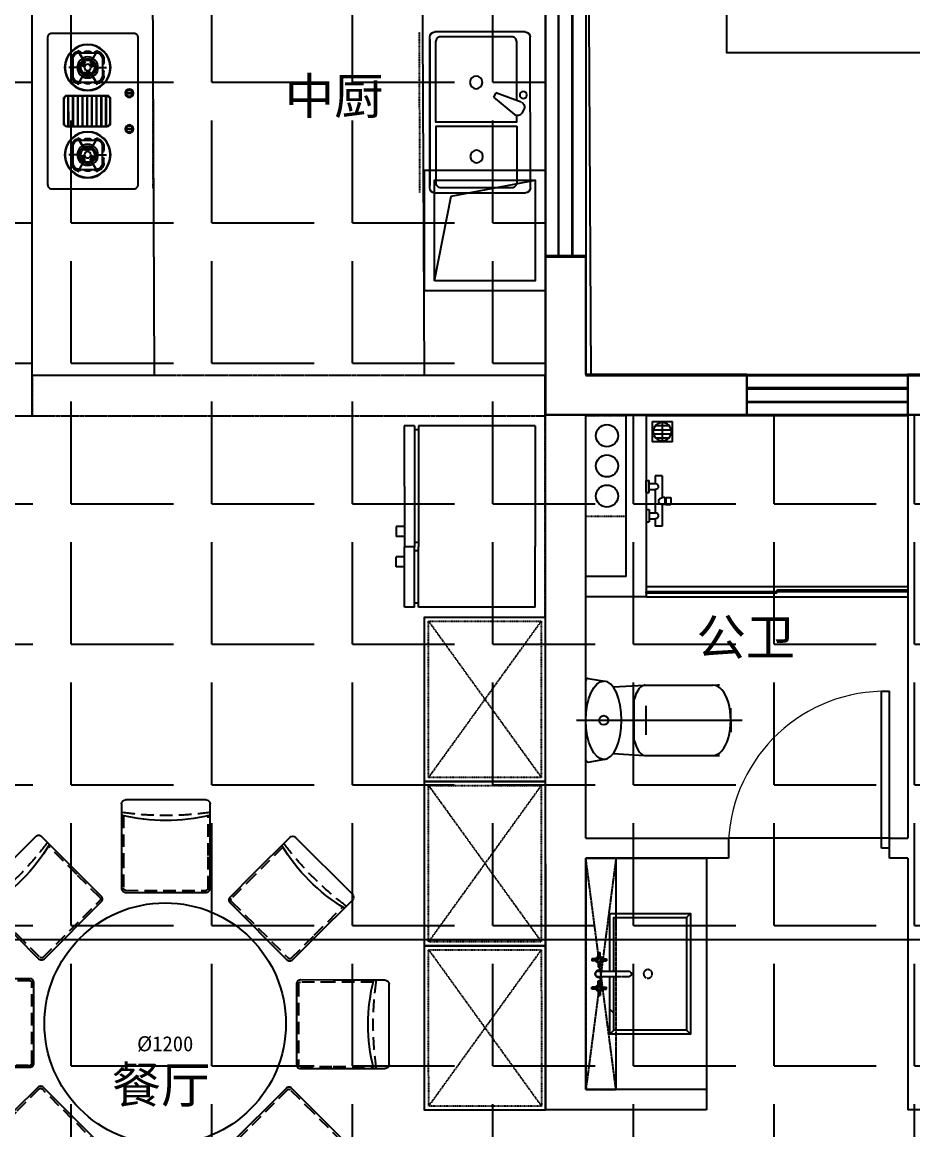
# Model space of a CAD drawing. Extents: x -284868 to 304789, y -137694 to 137894.
# Drawn here: x -70857 to -66431, y -24947 to -19441 of the extents above; entities that cross this region are included whole.
import ezdxf
from ezdxf.enums import TextEntityAlignment as Align

# ---------------------------------------------------------------- set-up
doc = ezdxf.new("R2010")
doc.units = 0
for name, pattern in [('AX-COMP-140B（200）$0$1#comfort_plan$0$DASH', [0.35, 0.25, -0.1]), ('AX-COMP-140B（200）$0$DASH', [0.35, 0.25, -0.1]), ('AX-COMP-160$0$1#comfort_plan$0$DASH', [0.35, 0.25, -0.1]), ('AX-COMP-160$0$DASH', [0.35, 0.25, -0.1]), ('AX-CORE160-Fur$0$DASH', [0.35, 0.25, -0.1]), ('DASH', [0.35, 0.25, -0.1]), ('HIDDEN2', [0.1875, 0.125, -0.0625])]:
    doc.linetypes.add(name, pattern=pattern)
doc.layers.get('0').update_dxf_attribs({"linetype": 'CONTINUOUS'})
for name, color, linetype in [('0-墙', 4, 'CONTINUOUS'), ('0-底图', 251, 'CONTINUOUS'), ('0-窗', 11, 'CONTINUOUS'), ('0-非设计区域', 251, 'CONTINUOUS'), ('WIRE-照明', 130, 'CONTINUOUS')]:
    doc.layers.add(name, color=color, linetype=linetype)
doc.styles.add('_TCH_DYN', font='')
doc.styles.add('AX-COMP-140B（200）$0$zz-0', font='')
doc.styles.add('繁线体', font='')
doc.styles.get('_TCH_DYN').set_extended_font_data('SimSun')
doc.styles.get('AX-COMP-140B（200）$0$zz-0').set_extended_font_data('SimHei')
doc.styles.get('繁线体').set_extended_font_data('SimSun')

# ---------------------------------------------------------------- blocks, each defined once
blk = doc.blocks.new('AX-COMP-140B（200）$0$111110111022110811071652CDX双门冰箱')
at = {"linetype": 'AX-COMP-140B（200）$0$DASH', "ltscale": 0.3}
blk.add_line((-1000, 0), (0, 0), dxfattribs=at)
for p, q in [((-950, -50), (-950, -630)), ((-950, -50), (-650, -50)), ((-50, -50), (-650, -50)), ((-50, -50), (-50, -630)), ((-950, -630), (-930, -630)), ((-950, -650), (-930, -650)), ((-950, -650), (-950, -700)), ((-930, -630), (-670, -630)), ((-930, -630), (-930, -650)), ((-930, -650), (-670, -650)), ((-670, -630), (-670, -650)), ((-670, -630), (-650, -630)), ((-670, -650), (-650, -650)), ((-630, -630), (-650, -630)), ((-650, -650), (-650, -700)), ((-630, -650), (-650, -650)), ((-650, -650), (-650, -700)), ((-70, -630), (-630, -630)), ((-630, -630), (-630, -650)), ((-70, -650), (-630, -650)), ((-50, -630), (-70, -630)), ((-70, -630), (-70, -650)), ((-50, -650), (-70, -650)), ((-50, -650), (-50, -700)), ((-950, -700), (-650, -700)), ((-750, -700), (-750, -740)), ((-700, -700), (-700, -740)), ((-50, -700), (-650, -700)), ((-600, -700), (-600, -740)), ((-550, -700), (-550, -740)), ((-750, -740), (-700, -740)), ((-550, -740), (-600, -740))]:
    blk.add_line(p, q)
blk = doc.blocks.new('*U129')
blk.add_blockref('AX-COMP-140B（200）$0$111110111022110811071652CDX双门冰箱', (500, 75))
blk = doc.blocks.new('*U165')
at = {"linetype": 'AX-CORE160-Fur$0$DASH', "ltscale": 0.2}
for p, q in [((20, -580), (796.7, -20)), ((20, -20), (796.7, -580)), ((836.7, -580), (1613.3, -20)), ((836.7, -20), (1613.3, -580)), ((1653.3, -580), (2430, -20)), ((1653.3, -20), (2430, -580))]:
    blk.add_line(p, q, dxfattribs=at)
for points in [[(0, 0), (816.7, 0), (816.7, -600), (0, -600)], [(816.7, 0), (1633.3, 0), (1633.3, -600), (816.7, -600)], [(1633.3, 0), (2450, 0), (2450, -600), (1633.3, -600)]]:
    blk.add_lwpolyline(points, close=True)
for points in [[(20, -20), (796.7, -20), (796.7, -580), (20, -580)], [(836.7, -20), (1613.3, -20), (1613.3, -580), (836.7, -580)], [(1653.3, -20), (2430, -20), (2430, -580), (1653.3, -580)]]:
    blk.add_lwpolyline(points, close=True, dxfattribs=at)
blk = doc.blocks.new('SERGSERGSERG')
for points in [[(0, -600), (0, 0), (600, 0), (600, -600)], [(50, -550), (50, -50), (550, -50), (550, -550)]]:
    blk.add_lwpolyline(points, close=True)
blk.add_lwpolyline([(50, -550), (132.9, -130), (550, -50)])
blk = doc.blocks.new('A$C6CD7009D')
for p, q in [((-200, 460), (200, 460)), ((-220, 182.5), (-220, 440)), ((220, 440), (220, 182.5))]:
    blk.add_line(p, q)
at = {"linetype": 'HIDDEN2', "ltscale": 500}
for p, q in [((-210, 182.5), (-210, 381.7)), ((210, 381.7), (210, 182.5))]:
    blk.add_line(p, q, dxfattribs=at)
blk.add_lwpolyline([(220, 182.5), (220, 20, -0.414214), (200, 0), (-200, 0, -0.414214), (-220, 20), (-220, 182.5)], format="xyb")
blk.add_lwpolyline([(210, 182.5), (210, 20, -0.414214), (200, 10), (-200, 10, -0.414214), (-210, 20), (-210, 182.5)], format="xyb", dxfattribs=at)
for centre, radius, start, end in [((-200, 440), 20, 90, 180), ((200, 440), 20, 0, 90), ((0, 1253.1), 896.7, 255.7975, 284.2025)]:
    blk.add_arc(centre, radius, start, end)
blk.add_arc((1.3, 1934), 1552.3, 261.8043, 278.0996, dxfattribs=at)
blk = doc.blocks.new('*U173')
at = {"ltscale": 500}
blk.add_circle((0, 0), 600, dxfattribs=at)
at = {"xscale": -1}
blk.add_blockref('A$C6CD7009D', (2.9, 652.3), dxfattribs=at)
for p, rotation in [((-459.2, 463.3), 45.00000000000009), ((463.3, 459.2), 314.9999999999999), ((-652.3, 2.9), 90), ((652.3, -2.9), 270), ((-463.3, -459.2), 134.9999999999999), ((459.2, -463.3), 225.0000000000001), ((-2.9, -652.3), 180)]:
    blk.add_blockref('A$C6CD7009D', p, dxfattribs=dict(at, rotation=rotation))
at = {"color": 253, "style": '繁线体'}
blk.add_text('%%C1200', height=75, dxfattribs=at).set_placement((0, -100), align=Align.MIDDLE_CENTER)
blk = doc.blocks.new('AX-COMP-140B（200）$0$111110111022110811071652CDX双盆洗菜盆')
for p, q in [((-400, 75), (-400, 525)), ((-375, 550), (375, 550)), ((14.3, 518.1), (-3.1, 508)), ((50.2, 505.2), (97.5, 378.8)), ((400, 525), (400, 75)), ((75.9, 366.3), (-9.9, 470.6)), ((97.5, 378.8), (75.9, 366.3)), ((-375, 50), (375, 50)), ((362.6, 50), (-362.6, 50))]:
    blk.add_line(p, q)
at = {"linetype": 'AX-COMP-140B（200）$0$DASH', "ltscale": 0.3}
blk.add_line((-400, 0), (400, 0), dxfattribs=at)
blk.add_lwpolyline([(-67.6, 482.3), (-349.4, 482.3, 0.414214), (-374.4, 457.3), (-374.4, 106.2, 0.414214), (-349.4, 81.2), (-67.6, 81.2)], format="xyb", close=True)
blk.add_lwpolyline([(58.7, 482.3), (351.1, 482.3, -0.414214), (376.1, 457.3), (376.1, 104.4, -0.414214), (351.1, 79.4), (-47.2, 79.4), (-47.2, 482.3), (-15.3, 482.3)], format="xyb")
for centre, radius in [((86.7, 514.7), 17.5), ((-218.9, 282.7), 31.2), ((149.2, 280.9), 31.2)]:
    blk.add_circle(centre, radius)
for centre, start, end in [((-375, 525), 90, 180), ((9.4, 486.4), 120, 219.4623), ((26.8, 496.5), 20.5377, 120), ((375, 525), 0, 90), ((-375, 75), 180, 270), ((375, 75), 270, 0)]:
    blk.add_arc(centre, 25, start, end)
blk = doc.blocks.new('*U130')
blk.add_blockref('AX-COMP-140B（200）$0$111110111022110811071652CDX双盆洗菜盆', (0, -525))
blk = doc.blocks.new('AX-COMP-140B（200）$0$111110111022110811071652CDX双头炉灶')
for points in [[(-107.6, 120.2, 1), (-107.6, 117.2, 1)], [(-100.7, 131.7, 1), (-103.7, 131.7, 1)], [(102.2, 133.3, 1), (102.2, 130.2, 1)], [(109.2, 118.7, 1), (106.1, 118.7, 1)]]:
    blk.add_hatch(color=256).paths.add_polyline_path(points)
for p, q in [((-258.7, 405.9), (-258.7, 405.9)), ((-258.7, 405.9), (-239.4, 405.9)), ((-258.7, 398.6), (-175.3, 398.6)), ((-217, 355.9), (-217, 419.5)), ((-175.3, 405.9), (-194.6, 405.9)), ((-74.5, 423.9), (74.5, 423.9)), ((-74.5, 421.8), (74.5, 421.8)), ((-74.5, 400.5), (74.5, 400.5)), ((-74.5, 398.3), (74.5, 398.3)), ((175.3, 405.9), (194.6, 405.9)), ((258.7, 398.6), (175.3, 398.6)), ((217, 355.9), (217, 419.5)), ((258.7, 405.9), (239.4, 405.9)), ((258.7, 405.9), (258.7, 405.9)), ((-302.8, 375.2), (-238.7, 338.1)), ((-243.2, 340.8), (-298.2, 372.6)), ((-297.3, 335.5), (-297.3, 315.7)), ((-290, 367.3), (-290, 283.9)), ((-238.7, 348.6), (-226, 355.9)), ((-229.5, 335), (-238.7, 348.6)), ((-224.8, 339.2), (-232.4, 352.3)), ((-218.8, 341.2), (-226, 355.9)), ((-202.6, 331.8), (-186.2, 332.9)), ((-131.2, 375.2), (-195.3, 338.1)), ((-190.8, 340.8), (-135.7, 372.6)), ((-186.2, 332.9), (-186.2, 318.3)), ((-144, 367.3), (-144, 283.9)), ((-136.7, 335.5), (-136.7, 315.7)), ((-74.5, 377), (74.5, 377)), ((-74.5, 374.9), (74.5, 374.9)), ((-74.5, 353.6), (74.5, 353.6)), ((-74.5, 351.5), (74.5, 351.5)), ((131.2, 375.2), (195.3, 338.1)), ((190.8, 340.8), (135.7, 372.6)), ((136.7, 335.5), (136.7, 315.7)), ((144, 367.3), (144, 283.9)), ((186.2, 332.9), (186.2, 318.3)), ((202.6, 331.8), (186.2, 332.9)), ((218.8, 341.2), (226, 355.9)), ((224.8, 339.2), (232.4, 352.3)), ((238.7, 348.6), (226, 355.9)), ((229.5, 335), (238.7, 348.6)), ((302.8, 375.2), (238.7, 338.1)), ((243.2, 340.8), (298.2, 372.6)), ((290, 367.3), (290, 283.9)), ((297.3, 335.5), (297.3, 315.7)), ((-302.8, 276.1), (-238.7, 313.1)), ((-243.2, 310.5), (-298.2, 278.7)), ((-229.5, 316.3), (-238.7, 302.7)), ((-226, 295.4), (-238.7, 302.7)), ((-224.8, 312.1), (-232.4, 299)), ((-218.8, 310.1), (-226, 295.4)), ((-217, 295.4), (-217, 231.8)), ((-202.6, 319.4), (-186.2, 318.3)), ((-201.3, 325.6), (-186.2, 325.6)), ((-131.2, 276.1), (-195.3, 313.1)), ((-190.8, 310.5), (-135.7, 278.7)), ((-74.5, 330.2), (74.5, 330.2)), ((-74.5, 328), (74.5, 328)), ((-74.5, 306.7), (74.5, 306.7)), ((-74.5, 304.6), (74.5, 304.6)), ((-74.5, 283.3), (74.5, 283.3)), ((-74.5, 281.1), (74.5, 281.1)), ((131.2, 276.1), (195.3, 313.1)), ((190.8, 310.5), (135.7, 278.7)), ((201.3, 325.6), (186.2, 325.6)), ((202.6, 319.4), (186.2, 318.3)), ((217, 295.4), (217, 231.8)), ((218.8, 310.1), (226, 295.4)), ((224.8, 312.1), (232.4, 299)), ((226, 295.4), (238.7, 302.7)), ((229.5, 316.3), (238.7, 302.7)), ((302.8, 276.1), (238.7, 313.1)), ((243.2, 310.5), (298.2, 278.7)), ((-258.7, 252.7), (-175.3, 252.7)), ((-258.7, 245.4), (-239.4, 245.4)), ((-175.3, 245.4), (-194.6, 245.4)), ((-175.3, 245.4), (-175.3, 245.4)), ((-74.5, 259.8), (74.5, 259.8)), ((-74.5, 257.7), (74.5, 257.7)), ((-74.5, 236.4), (74.5, 236.4)), ((-74.5, 234.3), (74.5, 234.3)), ((258.7, 252.7), (175.3, 252.7)), ((175.3, 245.4), (175.3, 245.4)), ((175.3, 245.4), (194.6, 245.4)), ((258.7, 245.4), (239.4, 245.4))]:
    blk.add_line(p, q)
at = {"linetype": 'AX-COMP-140B（200）$0$DASH', "ltscale": 0.3}
blk.add_line((386.2, 0), (-386.2, 0), dxfattribs=at)
for points in [[(-365.4, 75, -0.414214), (-386.2, 95.9), (-386.2, 504.1, -0.414214), (-365.4, 525), (365.4, 525, -0.414214), (386.2, 504.1), (386.2, 95.9, -0.414214), (365.4, 75)], [(-76.6, 429.4, -0.414214), (-59.5, 446.4), (59.5, 446.4, -0.414214), (76.6, 429.4), (76.6, 228.8, -0.414214), (59.5, 211.7), (-59.5, 211.7, -0.414214), (-76.6, 228.8)], [(-74.5, 429.4, -0.414214), (-59.5, 444.3), (59.5, 444.3, -0.414214), (74.5, 429.4), (74.5, 228.8, -0.414214), (59.5, 213.9), (-59.5, 213.9, -0.414214), (-74.5, 228.8)], [(-91.3, 101.2), (-91.3, 136.1, -1), (-87, 136.1), (-87, 101.2, -1)], [(91.3, 101.2), (91.3, 136.1, 1), (87, 136.1), (87, 101.2, 1)]]:
    blk.add_lwpolyline(points, format="xyb", close=True)
at = {"const_width": 1.04}
for points in [[(-217, 355.9), (-217, 419.5)], [(217, 355.9), (217, 419.5)], [(-243.2, 340.8), (-298.2, 372.6)], [(-190.8, 340.8), (-135.7, 372.6)], [(190.8, 340.8), (135.7, 372.6)], [(243.2, 340.8), (298.2, 372.6)], [(-243.2, 310.5), (-298.2, 278.7)], [(-217, 295.4), (-217, 231.8)], [(-190.8, 310.5), (-135.7, 278.7)], [(190.8, 310.5), (135.7, 278.7)], [(217, 295.4), (217, 231.8)], [(243.2, 310.5), (298.2, 278.7)]]:
    blk.add_lwpolyline(points, dxfattribs=at)
for points in [[(-217, 341.3, -1), (-217, 310, -1), (-217, 341.3, -1)], [(217, 341.3, 1), (217, 310, 1), (217, 341.3, 1)]]:
    blk.add_lwpolyline(points, format="xyb", dxfattribs=at)
for centre, radius in [((-217, 325.6), 114.5), ((-217, 325.6), 112.3), ((217, 325.6), 114.5), ((217, 325.6), 112.3), ((-217, 325.6), 52.1), ((-217, 325.6), 41.7), ((-217, 325.6), 38.6), ((-217, 325.6), 35.4), ((-217, 325.6), 15.6), ((217, 325.6), 52.1), ((217, 325.6), 41.7), ((217, 325.6), 38.6), ((217, 325.6), 35.4), ((217, 325.6), 15.6), ((-89.1, 118.7), 20.6), ((-107.6, 118.7), 1.53), ((-102.2, 131.7), 1.53), ((89.1, 118.7), 20.6), ((102.2, 131.7), 1.53), ((107.6, 118.7), 1.53)]:
    blk.add_circle(centre, radius)
for centre, radius, start, end in [((-258.7, 367.3), 38.6, 90, 180), ((-258.7, 367.3), 31.3, 90, 180), ((-239.1, 396.6), 9.33, 12.564, 91.6861), ((-194.8, 396.6), 9.33, 88.3139, 167.436), ((-175.3, 367.3), 38.6, 0, 90), ((-175.3, 367.3), 31.3, 0, 90), ((175.3, 367.3), 38.6, 90, 180), ((175.3, 367.3), 31.3, 90, 180), ((194.8, 396.6), 9.33, 12.564, 91.6861), ((239.1, 396.6), 9.33, 88.3139, 167.436), ((258.7, 367.3), 38.6, 0, 90), ((258.7, 367.3), 31.3, 0, 90), ((-284.9, 369.5), 12.6, 189.6676, 246.0824), ((-287.9, 335.8), 9.33, 102.564, 181.686), ((-224.3, 338.2), 17.8, 95.7306, 144.2694), ((-202.4, 325.6), 17.8, 335.7306, 24.2694), ((-149.1, 369.5), 12.6, 293.9176, 350.3324), ((-146, 335.8), 9.33, 358.314, 77.436), ((149.1, 369.5), 12.6, 189.6676, 246.0824), ((146, 335.8), 9.33, 102.564, 181.686), ((202.4, 325.6), 17.8, 155.7306, 204.2694), ((224.3, 338.2), 17.8, 35.7306, 84.2694), ((284.9, 369.5), 12.6, 293.9176, 350.3324), ((287.9, 335.8), 9.33, 358.314, 77.436), ((-287.9, 315.5), 9.33, 178.3139, 257.436), ((-284.9, 281.8), 12.6, 113.9176, 170.3324), ((-258.7, 283.9), 38.6, 180, 270), ((-258.7, 283.9), 31.3, 180, 270), ((-224.3, 313), 17.8, 215.7306, 264.2694), ((-175.3, 283.9), 31.3, 270, 0), ((-175.3, 283.9), 38.6, 270, 0), ((-146, 315.5), 9.33, 282.564, 1.6861), ((-149.1, 281.8), 12.6, 9.6676, 66.0824), ((146, 315.5), 9.33, 178.3139, 257.436), ((149.1, 281.8), 12.6, 113.9176, 170.3324), ((175.3, 283.9), 38.6, 180, 270), ((175.3, 283.9), 31.3, 180, 270), ((224.3, 313), 17.8, 275.7306, 324.2694), ((258.7, 283.9), 31.3, 270, 0), ((258.7, 283.9), 38.6, 270, 0), ((287.9, 315.5), 9.33, 282.564, 1.6861), ((284.9, 281.8), 12.6, 9.6676, 66.0824), ((-239.1, 254.7), 9.33, 268.3139, 347.436), ((-194.8, 254.7), 9.33, 192.564, 271.6861), ((194.8, 254.7), 9.33, 268.3139, 347.436), ((239.1, 254.7), 9.33, 192.564, 271.6861), ((-89.1, 118.7), 16.3, 97.4942, 262.5058), ((-89.1, 118.7), 16.3, 277.4942, 82.5058), ((89.1, 118.7), 16.3, 97.4942, 262.5058), ((89.1, 118.7), 16.3, 277.4942, 82.5058)]:
    blk.add_arc(centre, radius, start, end)
at = {"style": 'AX-COMP-140B（200）$0$zz-0', "flags": 9}
for tag in ['YSIZE', 'XSIZE']:
    blk.add_attdef(tag, (0, 525), '', height=0.533, dxfattribs=at)
blk = doc.blocks.new('*U128')
blk.add_blockref('AX-COMP-140B（200）$0$111110111022110811071652CDX双头炉灶', (0, -525))
blk = doc.blocks.new('*U159')
for p, q in [((-350, -920), (-350, 380)), ((-300, 380), (-350, 380)), ((-325, -270), (-325, 380)), ((-325, 380), (-317, 380)), ((-317, 380), (-317, -270)), ((-300, -920), (-300, 380)), ((550, 380), (-300, 380)), ((550, -920), (550, 380)), ((-333, -270), (-333, -920)), ((-333, -270), (-325, -270)), ((-325, -920), (-325, -270)), ((-317, -270), (-325, -270)), ((142.5, -797.5), (107.5, -797.5)), ((107.5, -822.5), (107.5, -797.5)), ((142.5, -822.5), (107.5, -822.5)), ((109.5, -827.5), (109.5, -822.5)), ((140.5, -827.5), (140.5, -822.5)), ((142.5, -822.5), (142.5, -797.5)), ((420, -790), (420, -890)), ((420, -790), (520, -790)), ((440, -873.5), (440, -806.5)), ((460, -883.9), (460, -796.1)), ((480, -883.9), (480, -796.1)), ((500, -873.5), (500, -806.5)), ((520, -890), (520, -790)), ((0, -840), (0, -875)), ((107.5, -840), (0, -840)), ((37.5, -875), (0, -875)), ((37.5, -905), (37.5, -875)), ((67.5, -905), (67.5, -875)), ((182.5, -875), (67.5, -875)), ((107.5, -827.5), (107.5, -840)), ((142.5, -827.5), (107.5, -827.5)), ((142.5, -827.5), (142.5, -840)), ((250, -840), (142.5, -840)), ((182.5, -905), (182.5, -875)), ((250, -875), (212.5, -875)), ((212.5, -905), (212.5, -875)), ((250, -840), (250, -875)), ((515, -840), (425, -840)), ((-300, -920), (-350, -920)), ((-333, -920), (-325, -920)), ((550, -920), (-300, -920)), ((22.5, -920), (22.5, -905)), ((82.5, -905), (22.5, -905)), ((82.5, -920), (22.5, -920)), ((82.5, -920), (82.5, -905)), ((167.5, -920), (82.5, -920)), ((167.5, -920), (167.5, -905)), ((167.5, -905), (227.5, -905)), ((167.5, -920), (227.5, -920)), ((227.5, -920), (227.5, -905)), ((520, -890), (420, -890))]:
    blk.add_line(p, q)
blk.add_circle((470, -840), 45)
for centre, radius, start, end in [((52.5, -875), 15, 0, 180), ((125, -840), 17.5, 180, 0), ((197.5, -875), 15, 0, 180)]:
    blk.add_arc(centre, radius, start, end)
blk = doc.blocks.new('*U162')
at = {"linetype": 'AX-COMP-160$0$1#comfort_plan$0$DASH'}
for p, q in [((-1199.9, 130), (-1199.9, 280)), ((-1199.9, 280), (-49.9, 280)), ((-49.9, 130), (-1199.9, 280)), ((-1199.9, 130), (-49.9, 280)), ((-49.9, 280), (-49.9, 130)), ((-49.9, 130), (-1199.9, 130))]:
    blk.add_line(p, q, dxfattribs=at)
for p, q in [((-1199.9, 280), (-1199.9, -320)), ((-49.9, 280), (-1199.9, 280)), ((-49.9, -320), (-49.9, 280)), ((-700.4, 218.2), (-700.4, 249.5)), ((-700.4, 249.5), (-690.4, 249.5)), ((-690.4, 218.2), (-690.4, 249.5)), ((-559.6, 218.2), (-559.6, 249.5)), ((-549.6, 249.5), (-559.6, 249.5)), ((-549.6, 218.2), (-549.6, 249.5)), ((-700.4, 218.2), (-731.6, 218.2)), ((-731.6, 218.2), (-731.6, 208.2)), ((-700.4, 208.2), (-731.6, 208.2)), ((-700.4, 208.2), (-700.4, 177)), ((-700.4, 177), (-690.4, 177)), ((-690.4, 218.2), (-659.1, 218.2)), ((-690.4, 208.2), (-659.1, 208.2)), ((-690.4, 208.2), (-690.4, 177)), ((-659.1, 218.2), (-659.1, 208.2)), ((-559.6, 218.2), (-590.9, 218.2)), ((-590.9, 218.2), (-590.9, 208.2)), ((-559.6, 208.2), (-590.9, 208.2)), ((-559.6, 208.2), (-559.6, 177)), ((-549.6, 177), (-559.6, 177)), ((-549.6, 218.2), (-518.4, 218.2)), ((-549.6, 208.2), (-518.4, 208.2)), ((-549.6, 208.2), (-549.6, 177)), ((-518.4, 218.2), (-518.4, 208.2)), ((-429.9, 140), (-449.9, 160)), ((-344.9, 140), (-324.9, 160)), ((-904.9, -220), (-924.9, -240)), ((-344.9, -220), (-324.9, -240)), ((-1199.9, -320), (-49.9, -320))]:
    blk.add_line(p, q)
at = {"linetype": 'AX-COMP-160$0$DASH'}
for p, q in [((-639.4, 217.6), (-639.4, 70.8)), ((-610.6, 70.8), (-610.6, 217.6))]:
    blk.add_line(p, q, dxfattribs=at)
for points in [[(-639.4, 160), (-924.9, 160), (-924.9, -240), (-324.9, -240), (-324.9, 160), (-610.6, 160)], [(-639.4, 140), (-904.9, 140), (-904.9, -220), (-344.9, -220), (-344.9, 140), (-610.6, 140)]]:
    blk.add_lwpolyline(points)
blk.add_circle((-625, -28.6), 21.4, dxfattribs=at)
for centre, start, end in [((-695.4, 213.2), 107.0027, 162.9973), ((-695.4, 213.2), 17.0027, 72.9973), ((-554.6, 213.2), 107.0027, 162.9973), ((-554.6, 213.2), 17.0027, 72.9973), ((-695.4, 213.2), 197.0027, 252.9973), ((-695.4, 213.2), 287.0027, 342.9973), ((-554.6, 213.2), 197.0027, 252.9973), ((-554.6, 213.2), 287.0027, 342.9973)]:
    blk.add_arc(centre, 17.1, start, end, dxfattribs=at)
for centre, radius, start, end in [((-625, 213.2), 20, 315.9573, 224.0427), ((-625, 217.6), 14.4, 0, 180), ((-625, 69.2), 14.5, 173.574, 6.426)]:
    blk.add_arc(centre, radius, start, end)
blk = doc.blocks.new('*U317')
for p, q in [((-375, 280), (375, 280)), ((-175, -351.2), (-175, -384.6)), ((0, -440), (-59.9, -440)), ((0, -440), (59.9, -440))]:
    blk.add_line(p, q)
at = {"ltscale": 10}
for p, q in [((-197.6, 280), (197.6, 280)), ((0, 327), (0, -496.5)), ((-208, 268.7), (-194.2, 185.4)), ((208, 268.7), (194.2, 185.4)), ((-166, 144.9), (-175, -10.6)), ((166, 144.9), (175, -10.6)), ((-100.2, 39.7), (100.2, 39.7)), ((0, 25.9), (0, -63.5)), ((-175, -12), (-175, -351.2)), ((-71.7, -18.8), (71.7, -18.8)), ((-43.6, -18.8), (43.6, -18.8)), ((175, -12), (175, -351.2))]:
    blk.add_line(p, q, dxfattribs=at)
for points in [[(-175, -384.6, 10, 0, 0), (-175, -296.7, 10, 10, 0)], [(175, -384.6, 10, 0, 0), (175, -296.7, 10, 10, 0)]]:
    blk.add_lwpolyline(points, format="xyseb")
blk.add_circle((0, 191.2), 22.8, dxfattribs=at)
for centre, start, end in [((-197.6, 269.5), 90, 184.8886), ((197.6, 269.5), 355.1114, 90)]:
    blk.add_arc(centre, 10.4, start, end, dxfattribs=at)
at = {"ltscale": 10, "extrusion": (0, 0, -1)}
for centre, major_axis, ratio, start_param, end_param in [((0, 191.2), (194.6, 0), 0.456392, 3.141593, 6.283185), ((0.7, -11.9), (-174.9, 3.2), 0.369842, 2.169272, 3.218057)]:
    blk.add_ellipse(centre, major_axis=major_axis, ratio=ratio, start_param=start_param, end_param=end_param, dxfattribs=at)
at = {"ltscale": 10}
for centre, major_axis, ratio, start_param, end_param in [((0, 191.2), (194.6, 0), 0.456392, 3.141593, 6.283185), ((-0.7, -11.9), (174.9, 3.2), 0.369842, 2.169272, 3.218057), ((0, -351.2), (-175, 0), 0.507463, 0, 3.141593)]:
    blk.add_ellipse(centre, major_axis=major_axis, ratio=ratio, start_param=start_param, end_param=end_param, dxfattribs=at)
blk = doc.blocks.new('1110000110023AX-COMP-140B（200）$0$111110111022110811071652CDX卫生间立管047060')
at = {"linetype": 'AX-COMP-140B（200）$0$1#comfort_plan$0$DASH', "ltscale": 0.2}
for p, q in [((-250, 105), (250, 105)), ((-250, 105), (-250, -95)), ((250, 105), (250, -95)), ((-250, -95), (250, -95))]:
    blk.add_line(p, q, dxfattribs=at)
for centre in [(-150, 0), (0, 0), (150, 0)]:
    blk.add_circle(centre, 55)
blk = doc.blocks.new('*U316')
for p, q in [((600, 80), (600, 280)), ((700, -20), (700, 280)), ((600, 80), (-200, 80)), ((-200, -20), (700, -20))]:
    blk.add_line(p, q)
at = {"extrusion": (0, 0, -1), "zscale": -1}
blk.add_blockref('1110000110023AX-COMP-140B（200）$0$111110111022110811071652CDX卫生间立管047060', (-50, 175), dxfattribs=at)
blk = doc.blocks.new('$WINLIB2D$00000001')
for points in [[(-0.5, 0.5), (-0.5, -0.5)], [(-0.5, 0.5), (0.5, 0.5)], [(0.5, -0.5), (0.5, 0.5)], [(0.5, 0.1667), (-0.5, 0.1667)], [(0.5, -0.1667), (-0.5, -0.1667)], [(-0.5, -0.5), (0.5, -0.5)]]:
    blk.add_lwpolyline(points)
blk = doc.blocks.new('$DorLib2D$00000001')
for p, q in [((0.45, 0.975), (0.5, 0.975)), ((0.45, 0), (0.45, 0.975)), ((0.5, 0), (0.5, 0.975)), ((0.5, 0), (0.45, 0))]:
    blk.add_line(p, q)
at = {"lineweight": 13}
blk.add_arc((0.475, 0), 0.975, 91.46928, 180, dxfattribs=at)
blk = doc.blocks.new('vrthr')
for p, q in [((214447.6, 276906.1), (214447.6, 279858.3)), ((214098.5, 276906.1), (214447.6, 276906.1))]:
    blk.add_line(p, q)
at = {"linetype": 'Continuous'}
for p, q in [((216997.8, 277007.6), (216997.8, 277695.8)), ((216997.8, 277695.8), (217197.8, 277695.8)), ((217197.8, 277695.8), (217197.8, 277107.6)), ((217197.8, 277107.6), (217248.8, 277107.6)), ((217246.6, 277107.6), (217998.4, 277107.6)), ((217998.4, 277107.6), (217998.4, 276907.6)), ((218798.4, 276907.6), (218798.4, 277107.6)), ((218798.4, 277107.6), (218898.4, 277107.6)), ((216998.8, 274707.6), (216998.8, 277007.6)), ((217198.8, 274807.6), (217198.8, 276907.6)), ((217198.8, 276907.6), (217248.8, 276907.6)), ((217998.4, 276907.6), (217246.6, 276907.6)), ((218798.4, 276907.6), (218798.4, 274807.6)), ((217198.8, 274807.6), (217906.9, 274807.6)), ((218706.9, 274807.6, 0), (217906.9, 274807.6, 0)), ((217906.9, 274807.6), (217906.9, 274707.6)), ((218706.9, 274707.6), (218706.9, 274807.6)), ((218706.9, 274807.6), (218798.4, 274807.6)), ((216998.8, 273457.6), (216998.8, 274707.6)), ((217906.9, 274707.6), (217198.8, 274707.6)), ((217198.8, 273557.6), (217198.8, 274707.6)), ((218798.4, 274707.6), (218706.9, 274707.6)), ((218798.4, 274707.6), (218798.4, 273457.6)), ((217798.4, 273557.6), (217198.8, 273557.6)), ((217798.4, 273557.6), (217798.4, 273457.6)), ((217798.4, 273457.6), (216998.8, 273457.6)), ((220248.4, 273457.6), (218798.4, 273457.6))]:
    blk.add_line(p, q, dxfattribs=at)
at = {"elevation": -0.1}
for points in [[(215041.3, 279858.3), (215053.8, 277106.2), (214447.6, 277106.2), (214447.6, 279858.3), (215047.7, 279858.3)], [(216996.6, 279858.3), (216996.6, 277106.2), (216396.6, 277106.2), (216384.1, 279858.3)]]:
    blk.add_lwpolyline(points, dxfattribs=at)
at = {"linetype": 'DASH', "elevation": -0.1}
blk.add_lwpolyline([(216996.6, 277106.2), (214447.6, 277106.2), (214447.6, 276906.2), (216996.6, 276906.2)], close=True, dxfattribs=at)
for p, xscale, yscale, zscale, rotation in [((217097.8, 278737.2), 2082.780918128163, 200.0000000000011, -2082.780918128163, 269.999717472706), ((218398.4, 277007.6), -800.0000000037253, 200, -800.0000000037253, 359.9999999999992)]:
    blk.add_blockref('$WINLIB2D$00000001', p, dxfattribs=dict(xscale=xscale, yscale=yscale, zscale=zscale, rotation=rotation))
at = {"extrusion": (2.11758e-20, 6.03939e-06, -1), "zscale": -1, "rotation": 269.9809295868919}
blk.add_blockref('*U128', (-214523.8, 278420.7, 1.8), dxfattribs=at)
at = {"extrusion": (4.06576e-20, -6.03939e-06, -1), "zscale": -1, "rotation": 89.98092958689192}
blk.add_blockref('*U130', (-216897.8, 278414.3, -1.6), dxfattribs=at)
blk.add_blockref('SERGSERGSERG', (216396.6, 278127.8, -0.1))
at = {"extrusion": (8.47033e-20, -6.03939e-06, -1), "zscale": -1, "rotation": 89.98092958689192}
blk.add_blockref('*U129', (-216921.7, 276406.2, -1.6), dxfattribs=at)
at = {"xscale": -1.000000000000004, "rotation": 90}
blk.add_blockref('*U316', (217478.4, 276707.6, -0.1), dxfattribs=at)
at = {"extrusion": (-2.54112e-21, -3.38812e-21, -1), "zscale": -1, "rotation": 89.99898281666653}
blk.add_blockref('*U159', (-218418.4, 276357.6, 0.1), dxfattribs=at)
at = {"extrusion": (-1.06726e-19, 6.03939e-06, 1), "rotation": 270.0205286742448}
blk.add_blockref('*U165', (216996.7, 275906.2, 1.6), dxfattribs=at)
at = {"extrusion": (-8.47048e-22, -4.34626e-31, -1), "xscale": -1, "zscale": -1, "rotation": 270}
blk.add_blockref('*U317', (-217478.8, 275393.4, 0), dxfattribs=at)
at = {"linetype": 'Continuous', "xscale": 800, "yscale": 800, "zscale": -800}
blk.add_blockref('$DorLib2D$00000001', (218306.9, 274757.6), dxfattribs=at)
at = {"extrusion": (-6.03939e-06, 1.33259e-21, -1), "xscale": -1, "zscale": -1, "rotation": 0.02966593114897452}
blk.add_blockref('*U173', (-215108.3, 273885.7, -1.3), dxfattribs=at)
at = {"extrusion": (-7.46512e-11, -1.57277e-12, -1), "zscale": -1, "rotation": 270}
blk.add_blockref('*U162', (-217478.4, 273507.6, 0.1), dxfattribs=at)
at = {"style": '_TCH_DYN'}
for s, p in [('中厨', (215702.3, 278405.8, -0.1)), ('公卫', (217748, 275716.3, -0.1)), ('餐厅', (214842.3, 273491.5, -0.1))]:
    blk.add_text(s, height=180, dxfattribs=at).set_placement(p)

msp = doc.modelspace()

# ---------------------------------------------------------------- hatches: boundary and pattern name
at = {"layer": '0-非设计区域', "ltscale": 3}
h = msp.add_hatch(dxfattribs=at)
h.set_pattern_fill('ANGLE', color=256, scale=100)
h.set_pattern_definition([(0, (-492507.45, 452446.1), (0, 698.5), [508, -190.5]), (90, (-492507.45, 452446.1), (-698.5, 4e-14), [508, -190.5])])
h.paths.add_polyline_path([(-75706.6, -21397.7), (-75706.6, -25047.7), (-77756.6, -25047.7), (-77756.6, -28492.7), (-77256.6, -28492.7), (-77256.6, -29242.7), (-72856.6, -29242.7), (-72856.6, -31547.7), (-64356.6, -31547.7), (-64356.6, -29547.7), (-60656.6, -29547.7), (-60656.6, -21392.7), (-68256.6, -21392.7), (-68256.6, -16942.7), (-70406.6, -16942.7), (-70416.6, -16142.7), (-73006.6, -16142.7), (-73006.6, -21397.7)])

# ---------------------------------------------------------------- linework, layer by layer
at = {"layer": '0-墙'}
msp.add_lwpolyline([(-60956.6, -19392.7), (-60956.6, -18642.7), (-61156.6, -18642.7), (-61156.6, -19392.7), (-62006.6, -19392.7), (-62006.6, -18642.7), (-62206.6, -18642.7), (-62206.6, -19392.7), (-64156.6, -19392.7), (-64156.6, -18642.7), (-64356.6, -18642.7), (-64356.6, -19392.7), (-66756.6, -19392.7), (-66756.6, -18642.7), (-66956.6, -18642.7), (-66956.6, -19392.7), (-67356.6, -19392.7), (-67356.6, -19592.7), (-57856.6, -19592.7)], dxfattribs=at)
at = {"layer": '0-墙', "ltscale": 3}
msp.add_lwpolyline([(-68056.6, -21192.7), (-68056.6, -20602.7), (-68256.6, -20602.7), (-68256.6, -21392.7), (-67256.6, -21392.7), (-67256.6, -21192.7), (-68056.6, -21192.7)], dxfattribs=at)
msp.add_lwpolyline([(-66456.6, -21192.7), (-66456.6, -21392.7), (-66056.6, -21392.7), (-66056.6, -21192.7)], close=True, dxfattribs=at)
at = {"layer": '0-窗'}
for points in [[(-68056.6, -18522), (-68056.6, -20602.7), (-68256.6, -20602.7), (-68256.6, -18522)], [(-68121.6, -18522), (-68121.6, -20602.7), (-68191.6, -20602.7), (-68191.6, -18522)], [(-66456.6, -21392.7), (-67256.6, -21392.7), (-67256.6, -21192.7), (-66456.6, -21192.7)], [(-66456.6, -21327.7), (-67256.6, -21327.7), (-67256.6, -21257.7), (-66456.6, -21257.7)]]:
    msp.add_lwpolyline(points, close=True, dxfattribs=at)
at = {"layer": '0-非设计区域', "ltscale": 3}
msp.add_lwpolyline([(-75706.6, -21397.7), (-75706.6, -25047.7), (-77756.6, -25047.7), (-77756.6, -28492.7), (-77256.6, -28492.7), (-77256.6, -29242.7), (-72856.6, -29242.7), (-72856.6, -31547.7), (-64356.6, -31547.7), (-64356.6, -29547.7), (-60656.6, -29547.7), (-60656.6, -21392.7), (-68256.6, -21392.7), (-68256.6, -16942.7), (-70406.6, -16942.7), (-70416.6, -16142.7), (-73006.6, -16142.7), (-73006.6, -21397.7)], close=True, dxfattribs=at)
at = {"layer": 'WIRE-照明'}
for points in [[(-73206.6, -15946.5), (-70206.6, -15946.5), (-70206.6, -16742.7), (-68056.6, -16742.7), (-68031, -21196.7), (-60455.9, -21196.7), (-60455.9, -29682.7), (-64155.9, -29747.7), (-64155.9, -31746.7), (-73056.6, -31747.7), (-73056.6, -29447.7), (-77264.7, -29446.7), (-77264.7, -28446.7), (-77956.6, -28492.7), (-77986.6, -24817.7), (-75936.6, -24817.7), (-75936.6, -21167.7), (-75146.6, -21162.7), (-73206.6, -21162.7), (-73215.2, -15946.5)], [(-73673.7, -24000.8), (-66112.3, -24000.8), (-66112.3, -20478.8), (-60456.6, -20478.8)]]:
    msp.add_lwpolyline(points, dxfattribs=at)

# ---------------------------------------------------------------- block references
at = {"layer": '0-底图'}
msp.add_blockref('vrthr', (-285254.3, -298304.3, 0.1), dxfattribs=at)

doc.saveas('drawing.dxf')
